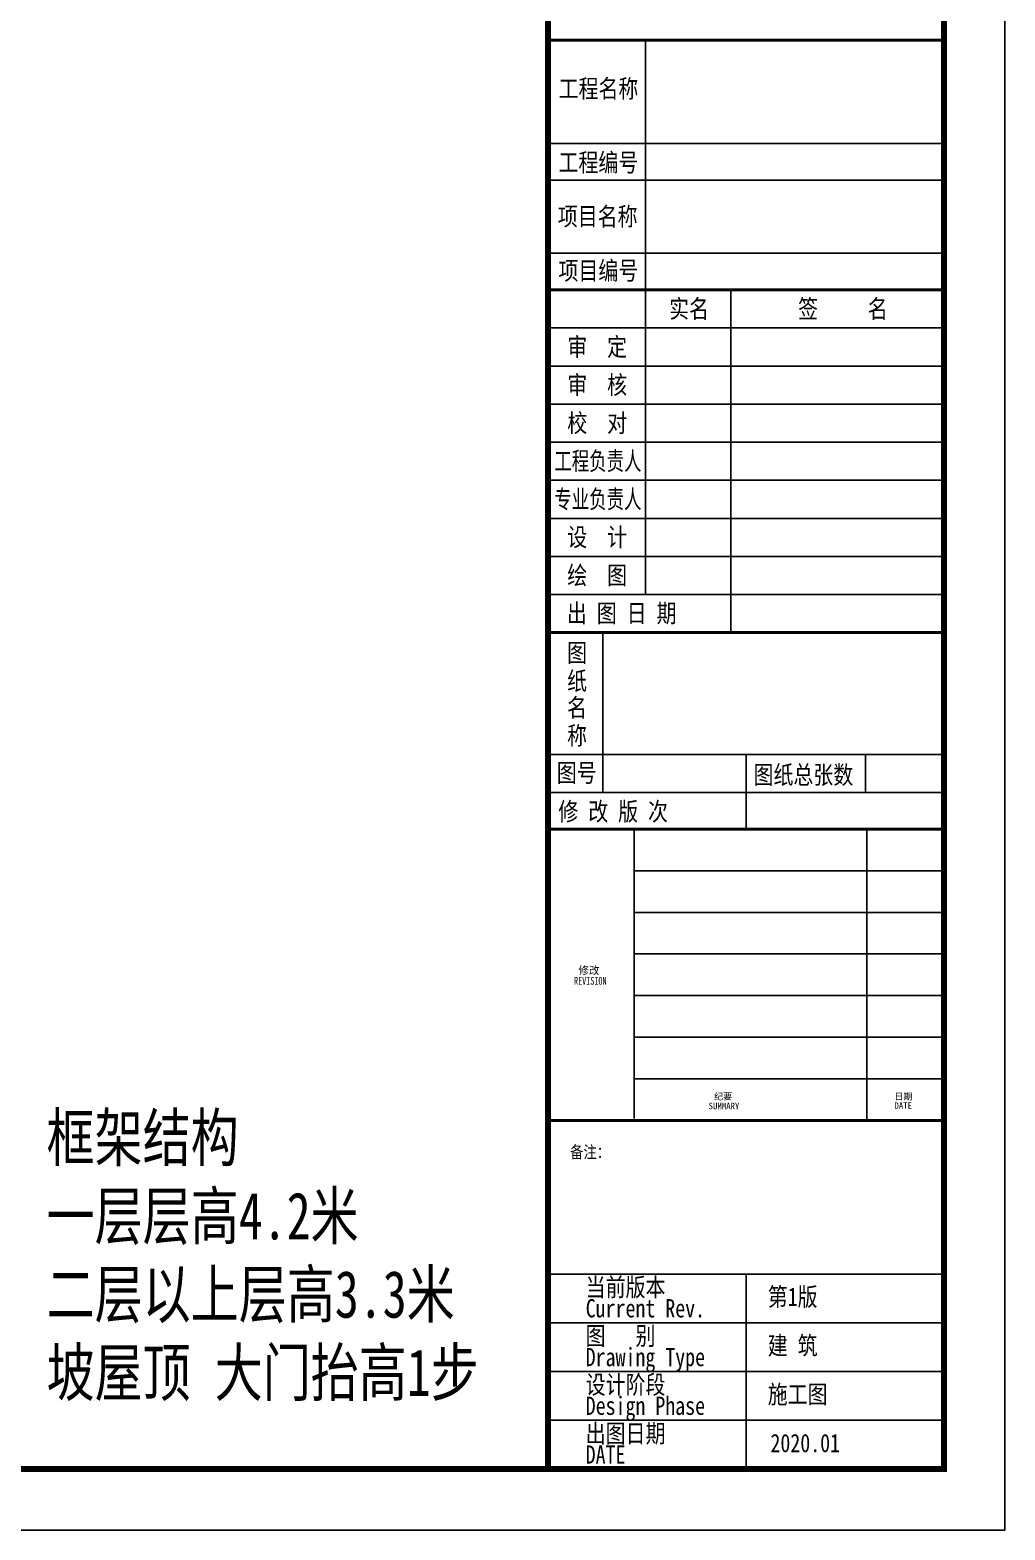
# Model space of a CAD drawing. Header units: millimetres. Extents: x -807114 to 146922, y -468455 to -61603.
# Drawn here: x -403434 to -395305, y -177622 to -165119 of the extents above; entities that cross this region are included whole.
import ezdxf
from ezdxf.enums import TextEntityAlignment as Align

# ---------------------------------------------------------------- set-up
doc = ezdxf.new("R2010")
doc.units = ezdxf.units.MM
doc.header["$LTSCALE"] = 1000
for name, color, linetype in [('KL截面', 30, 'Continuous'), ('PUB_TEXT', 3, 'Continuous'), ('PUB_TITLE', 4, 'Continuous')]:
    doc.layers.add(name, color=color, linetype=linetype)
doc.styles.add('D', font='simhei.ttf', dxfattribs={"width": 0.75, "height": 7})
doc.styles.add('ZDBOX', font='simsun.ttc', dxfattribs={"width": 0.7})
doc.styles.add('宋体', font='simsun.ttc', dxfattribs={"width": 0.8})

# ---------------------------------------------------------------- blocks, each defined once
blk = doc.blocks.new('dsfagfga')
for p, q in [((1863404, -2543883), (1863404, -2539201)), ((1862581, -2540075), (1865925, -2540075)), ((1862581, -2540384), (1865925, -2540384)), ((1862581, -2541001), (1865925, -2541001)), ((1864124, -2544204), (1864124, -2541310)), ((1862581, -2541632), (1865925, -2541632)), ((1862581, -2541953), (1865925, -2541953)), ((1862581, -2542275), (1865925, -2542275)), ((1862581, -2542596), (1865925, -2542596)), ((1862581, -2542918), (1865925, -2542918)), ((1862581, -2543239), (1865925, -2543239)), ((1862581, -2543561), (1865925, -2543561)), ((1862581, -2543883), (1865925, -2543883)), ((1863044, -2545555), (1863044, -2544204)), ((1862581, -2545233), (1865925, -2545233)), ((1864253, -2545863), (1864253, -2545233)), ((1865262, -2545555), (1865262, -2545233)), ((1862581, -2545555), (1865925, -2545555))]:
    blk.add_line(p, q)
at = {"const_width": 25.7}
for points in [[(1862581, -2539201), (1865925, -2539201)], [(1862581, -2541310), (1865925, -2541310)], [(1862581, -2544204), (1865925, -2544204)], [(1862581, -2545863), (1865925, -2545863)], [(1862581, -2548322), (1865925, -2548322)]]:
    blk.add_lwpolyline(points, dxfattribs=at)
at = {"layer": 'PUB_TITLE'}
for p, q in [((1862581, -2549619), (1865925, -2549619)), ((1864253, -2551266), (1864253, -2549619)), ((1862581, -2550031), (1865925, -2550031)), ((1862581, -2550442), (1865925, -2550442)), ((1862581, -2550854), (1865925, -2550854))]:
    blk.add_line(p, q, dxfattribs=at)
blk.add_lwpolyline([(1835878, -2551780), (1866439, -2551780), (1866439, -2530171), (1835878, -2530171)], close=True, dxfattribs=at)
at = {"layer": 'PUB_TITLE', "const_width": 51.4}
blk.add_lwpolyline([(1837165, -2551266), (1865925, -2551266), (1865925, -2530686), (1837165, -2530686)], close=True, dxfattribs=at)
blk.add_lwpolyline([(1862581, -2551266), (1862581, -2530686)], dxfattribs=at)
at = {"layer": 'PUB_TITLE'}
blk.add_lwpolyline([(1862581, -2548322), (1865925, -2548322)], dxfattribs=at)
for points in [[(1863308, -2545863), (1863308, -2545863), (1863308, -2548306), (1863308, -2548306)], [(1865274, -2545878), (1865274, -2545878), (1865274, -2548322), (1865274, -2548322)], [(1863308, -2546214), (1863308, -2546214), (1865257, -2546214), (1865925, -2546214)], [(1863308, -2546566), (1863308, -2546566), (1865257, -2546566), (1865925, -2546566)], [(1863308, -2546917), (1863308, -2546917), (1865257, -2546917), (1865925, -2546917)], [(1863308, -2547268), (1863308, -2547268), (1865257, -2547268), (1865925, -2547268)], [(1863308, -2547619), (1863308, -2547619), (1865257, -2547619), (1865925, -2547619)], [(1863308, -2547970), (1863308, -2547970), (1865257, -2547970), (1865925, -2547970)]]:
    blk.add_open_spline(points, degree=3, dxfattribs=at)
at = {"style": 'ZDBOX'}
for s, height, width, p in [('工程名称', 154.3, 0.8, (1863007, -2539608)), ('工程编号', 154.3, 0.8, (1863006, -2540231)), ('项目名称', 154.3, 0.8, (1863000, -2540687)), ('项目编号', 154.3, 0.8, (1863006, -2541144)), ('实名', 154.3, 0.8, (1863772, -2541466)), ('签     名', 154.3, 0.8, (1865071, -2541466)), ('审  定', 154.3, 0.8, (1862996, -2541788)), ('审  核', 154.3, 0.8, (1862996, -2542109)), ('校  对', 154.3, 0.8, (1862996, -2542431)), ('工程负责人', 154.3, 0.7, (1863002, -2542752)), ('专业负责人', 154.3, 0.7, (1863002, -2543074)), ('设  计', 154.3, 0.8, (1862996, -2543395)), ('绘  图', 154.3, 0.8, (1862996, -2543717)), ('出 图 日 期', 154.3, 0.8, (1863203, -2544038)), ('图', 154, 0.8, (1862826, -2544376)), ('纸', 154, 0.8, (1862826, -2544609)), ('名', 154, 0.8, (1862826, -2544834)), ('称', 154, 0.8, (1862826, -2545071)), ('图号', 154.3, 0.8, (1862823, -2545389)), ('图纸总张数', 154.3, 0.8, (1864737, -2545402)), ('修 改 版 次', 154.3, 0.8, (1863131, -2545711)), ('备注：', 102.9, 0.8, (1862936, -2548587))]:
    blk.add_text(s, height=height, dxfattribs=dict(at, width=width)).set_placement(p, align=Align.MIDDLE)
at = {"style": 'ZDBOX', "width": 0.8}
for s, height, p in [('当前版本', 154.3, (1862899, -2549807)), ('第1版', 154.3, (1864436, -2549888)), ('Current Rev.', 154.35, (1862899, -2549985)), ('图   别', 154.3, (1862899, -2550218)), ('建 筑', 154.3, (1864436, -2550300)), ('Drawing Type', 154.35, (1862899, -2550397)), ('设计阶段', 154.3, (1862899, -2550630)), ('施工图', 154.3, (1864436, -2550712)), ('Design Phase', 154.35, (1862899, -2550808)), ('出图日期', 154.3, (1862899, -2551042)), ('2020.01', 154.3, (1864459, -2551123)), ('DATE', 154.3, (1862899, -2551220))]:
    blk.add_text(s, height=height, dxfattribs=at).set_placement(p)
at = {"layer": 'PUB_TEXT', "color": 8, "style": '宋体'}
for s, height, p in [('修改', 65.4, (1862837, -2547088)), ('纪要', 54.5, (1863983, -2548147)), ('DATE', 54.5, (1865506, -2548224)), ('日期', 54.5, (1865506, -2548147))]:
    blk.add_text(s, height=height, dxfattribs=at).set_placement(p)
at = {"layer": 'PUB_TEXT', "color": 8, "style": '宋体', "width": 0.7}
blk.add_text('REVISION', height=65.4, dxfattribs=at).set_placement((1862801, -2547196), align=Align.BOTTOM_LEFT)
at = {"layer": 'PUB_TEXT', "color": 8, "style": '宋体'}
blk.add_text('SUMMARY', height=54.5, dxfattribs=at).set_placement((1863937, -2548244), align=Align.BOTTOM_LEFT)

msp = doc.modelspace()

# ---------------------------------------------------------------- block references
at = {"xscale": 0.9873600000000002, "yscale": 0.9873600000000002, "zscale": 0.9873600000000002}
msp.add_blockref('dsfagfga', (-2238153.1, 2341903.1), dxfattribs=at)

# ---------------------------------------------------------------- texts
at = {"layer": 'KL截面', "linetype": 'ByBlock', "insert": (-403295.5, -174155.6), "char_height": 391.498, "attachment_point": 1, "style": 'D'}
msp.add_mtext_dynamic_manual_height_columns('{\\fSimSun|b0|i0|c134|p2;\\C2;框架结构 \\P一层层高4.2米 \\P二层以上层高3.3米\\P坡屋顶 大门抬高1步}', width=6094.915, gutter_width=12.5, heights=[0], dxfattribs=at)

doc.saveas('drawing.dxf')
